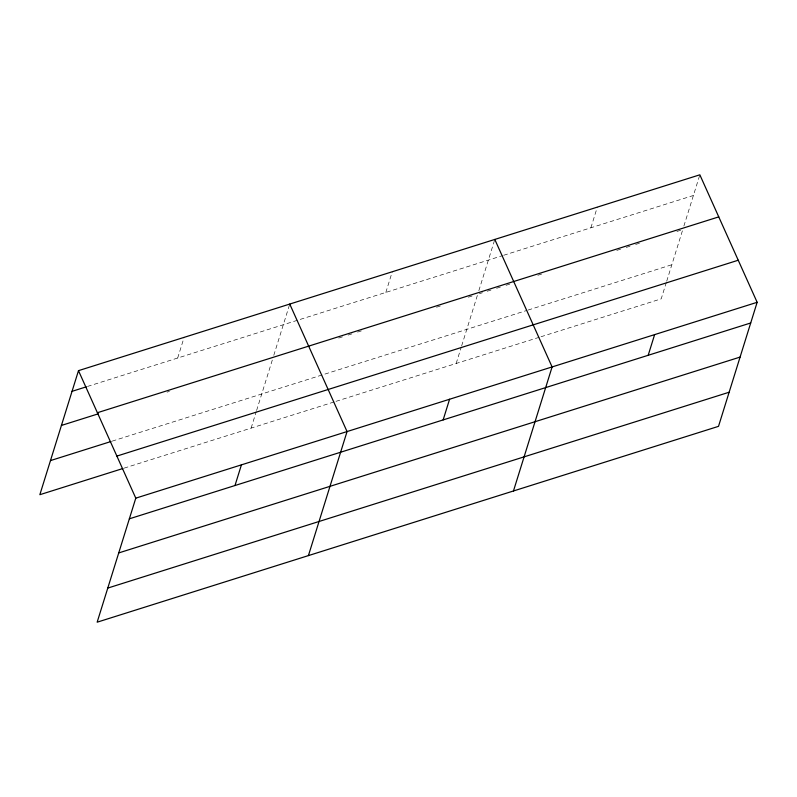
<?xml version="1.0" encoding="UTF-8"?>
<svg xmlns="http://www.w3.org/2000/svg" width="797" height="797" viewBox="0 0 797 797"><rect width="100%" height="100%" fill="white"/><g stroke="black" fill="none" stroke-linecap="round" stroke-linejoin="round"><path stroke-width="0.6" stroke-dasharray="3.98 2.99" d="M177.681 358.032L184.117 337.36M251.115 428.109L256.245 411.641M256.604 410.465L272.684 358.849M273.789 355.323L289.749 304.065M385.838 292.419L392.273 271.757M456.163 363.482L461.294 347.014M461.662 345.828L477.732 294.223L482.444 292.728M478.838 290.686L494.798 239.439M590.886 227.793L597.322 207.12M666.342 282.377L661.211 298.845L541.014 336.733M666.71 281.202L682.78 229.586M683.886 226.059L699.846 174.812M87.481 386.455L502.499 255.648M503.684 255.279L693.41 195.474M167.051 392.144L169.432 391.397M338.675 338.048L343.387 336.563M348.11 335.079L352.822 333.594M357.534 332.1L362.246 330.616M436.487 307.214L441.199 305.729M468.307 297.191L473.019 295.707M487.166 291.244L491.879 289.759M496.591 288.275L501.303 286.79M506.015 285.306L510.728 283.822M537.836 275.274L542.548 273.789M616.788 250.388L621.501 248.903M626.223 247.419L630.935 245.934M635.647 244.45L640.36 242.955M676.892 231.449L681.604 229.954M112.188 441.13L526.887 310.422M528.062 310.053L671.841 264.734M124.123 468.138L334.78 401.738M335.965 401.359L539.828 337.101"/><path stroke-width="1.2" d="M78.485 370.655L135.789 498.155L97.154 622.188L718.515 426.345L757.15 302.302L699.846 174.812L78.485 370.655L39.85 494.698L122.927 468.506M234.985 485.522L241.421 464.86M308.419 555.599L347.054 431.566L289.749 304.065M443.142 419.919L449.578 399.247M513.467 490.972L552.102 366.939L494.798 239.439M648.19 355.283L654.626 334.62M72.049 391.327L86.285 386.834M97.393 412.726L718.755 216.884M61.419 425.439L98.21 413.842M50.48 460.586L111.002 441.508M116.88 456.083L738.241 260.23M135.789 498.155L757.15 302.302M129.353 518.817L750.714 322.974M118.723 552.929L740.084 357.086M107.774 588.076L729.145 392.234"/></g></svg>
